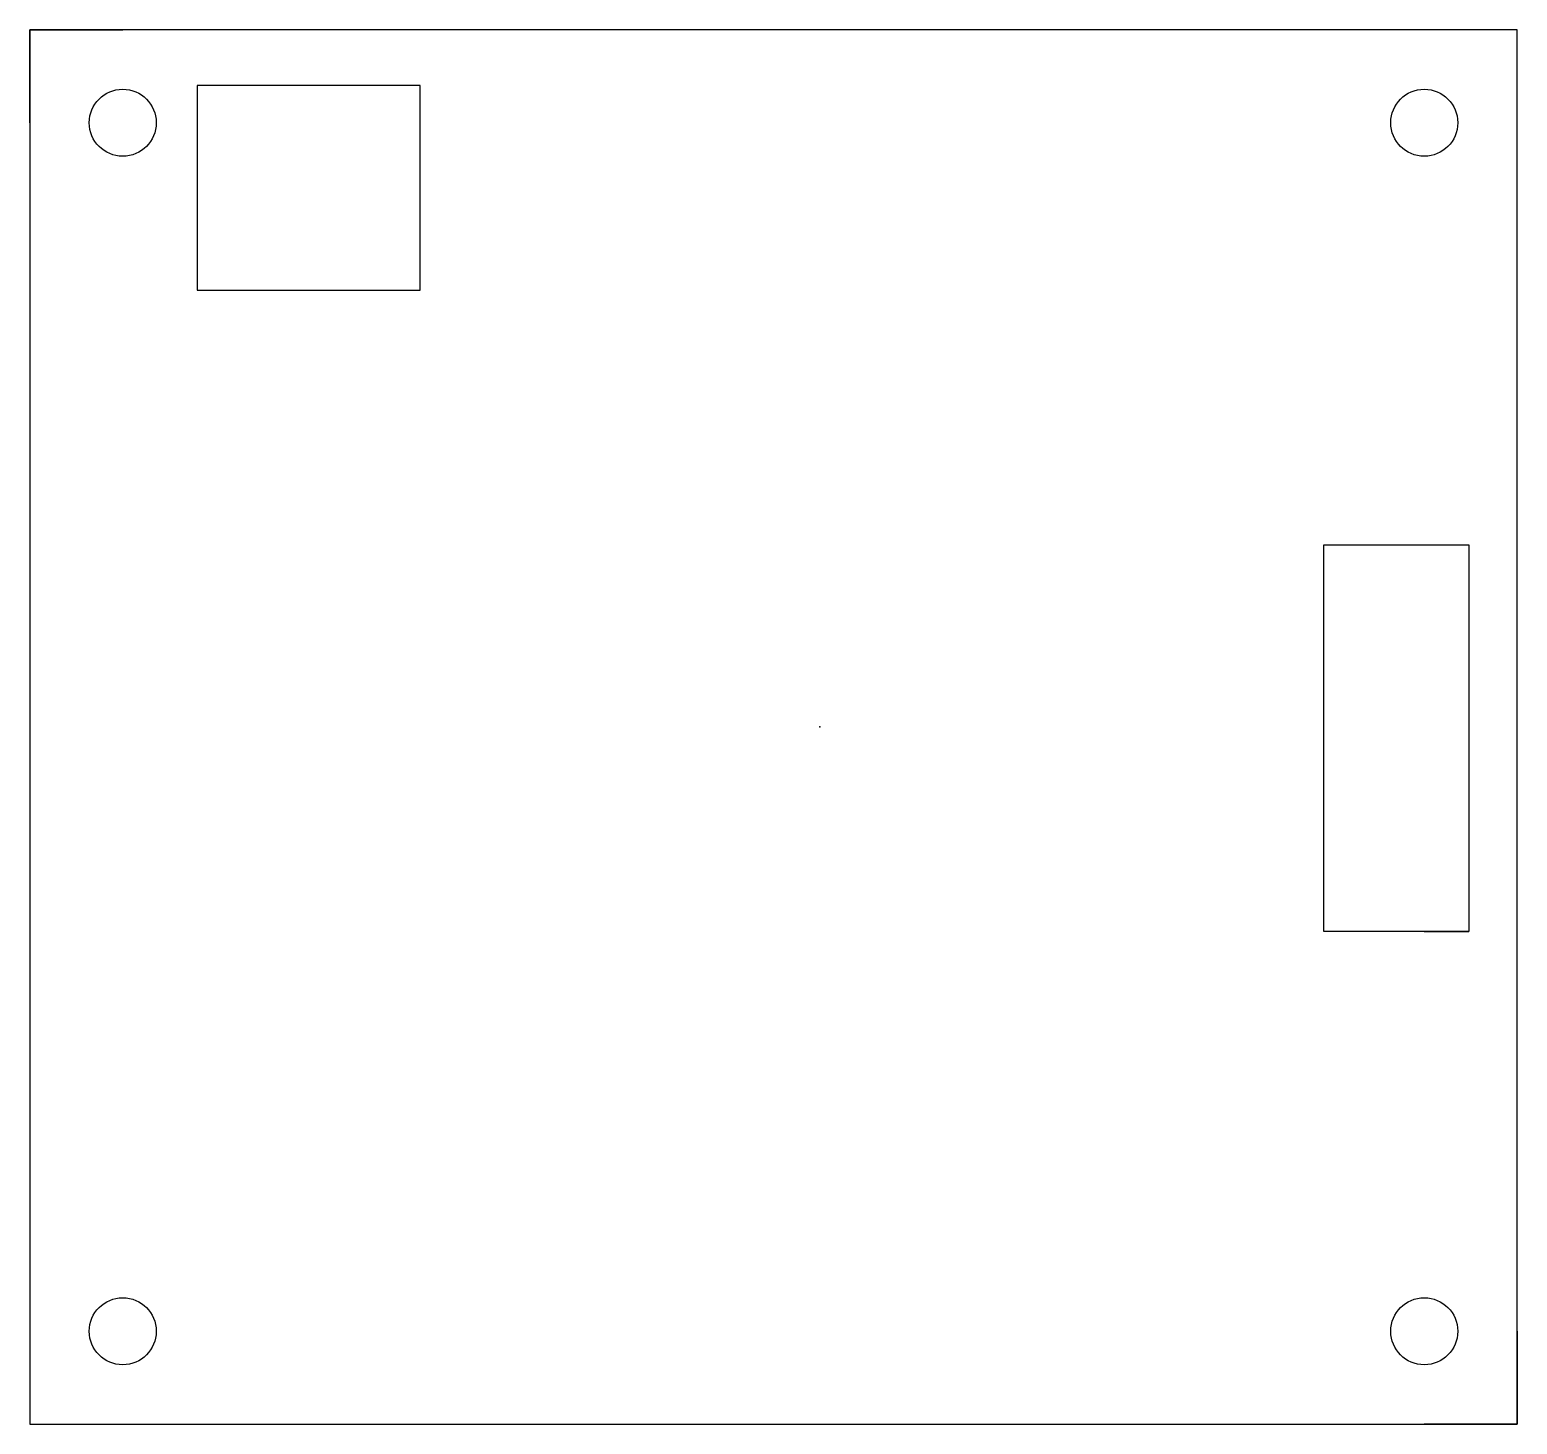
# Model space of a CAD drawing. Header units: millimetres. Extents: x -42.5 to 37.5, y -37.5 to 37.5.
import ezdxf

# ---------------------------------------------------------------- set-up
doc = ezdxf.new("R2010")
doc.units = ezdxf.units.MM
doc.layers.get('0').update_dxf_attribs({"linetype": 'CONTINUOUS'})

msp = doc.modelspace()

# ---------------------------------------------------------------- linework, layer by layer
for p, q in [((-42.5, 37.5), (-37.5, 37.5)), ((-42.5, 32.5), (-42.5, 37.5)), ((37.5, 37.5), (0, 37.5)), ((37.5, 37.5), (32.5, 37.5)), ((37.5, 0), (37.5, 37.5)), ((37.5, 32.5), (37.5, 37.5)), ((32.5, -11), (34.9, -11)), ((-42.5, -32.5), (-42.5, -37.5)), ((37.5, -32.5), (37.5, -37.5)), ((-42.5, -37.5), (-37.5, -37.5)), ((37.5, -37.5), (32.5, -37.5))]:
    msp.add_line(p, q)
for points in [[(37.5, 37.5), (-42.5, 37.5), (-42.5, -37.5), (37.5, -37.5)], [(-33.5, 34.5), (-33.5, 32.5), (-33.5, 23.5), (-21.5, 23.5), (-21.5, 32.5), (-21.5, 34.5)], [(34.9, -11), (27.1, -11), (27.1, 9.8), (34.9, 9.8)]]:
    msp.add_lwpolyline(points, close=True)
for centre in [(-37.5, 32.5), (32.5, 32.5), (-37.5, -32.5), (32.5, -32.5)]:
    msp.add_circle(centre, 1.8)
msp.add_point((0, 0))

doc.saveas('drawing.dxf')
